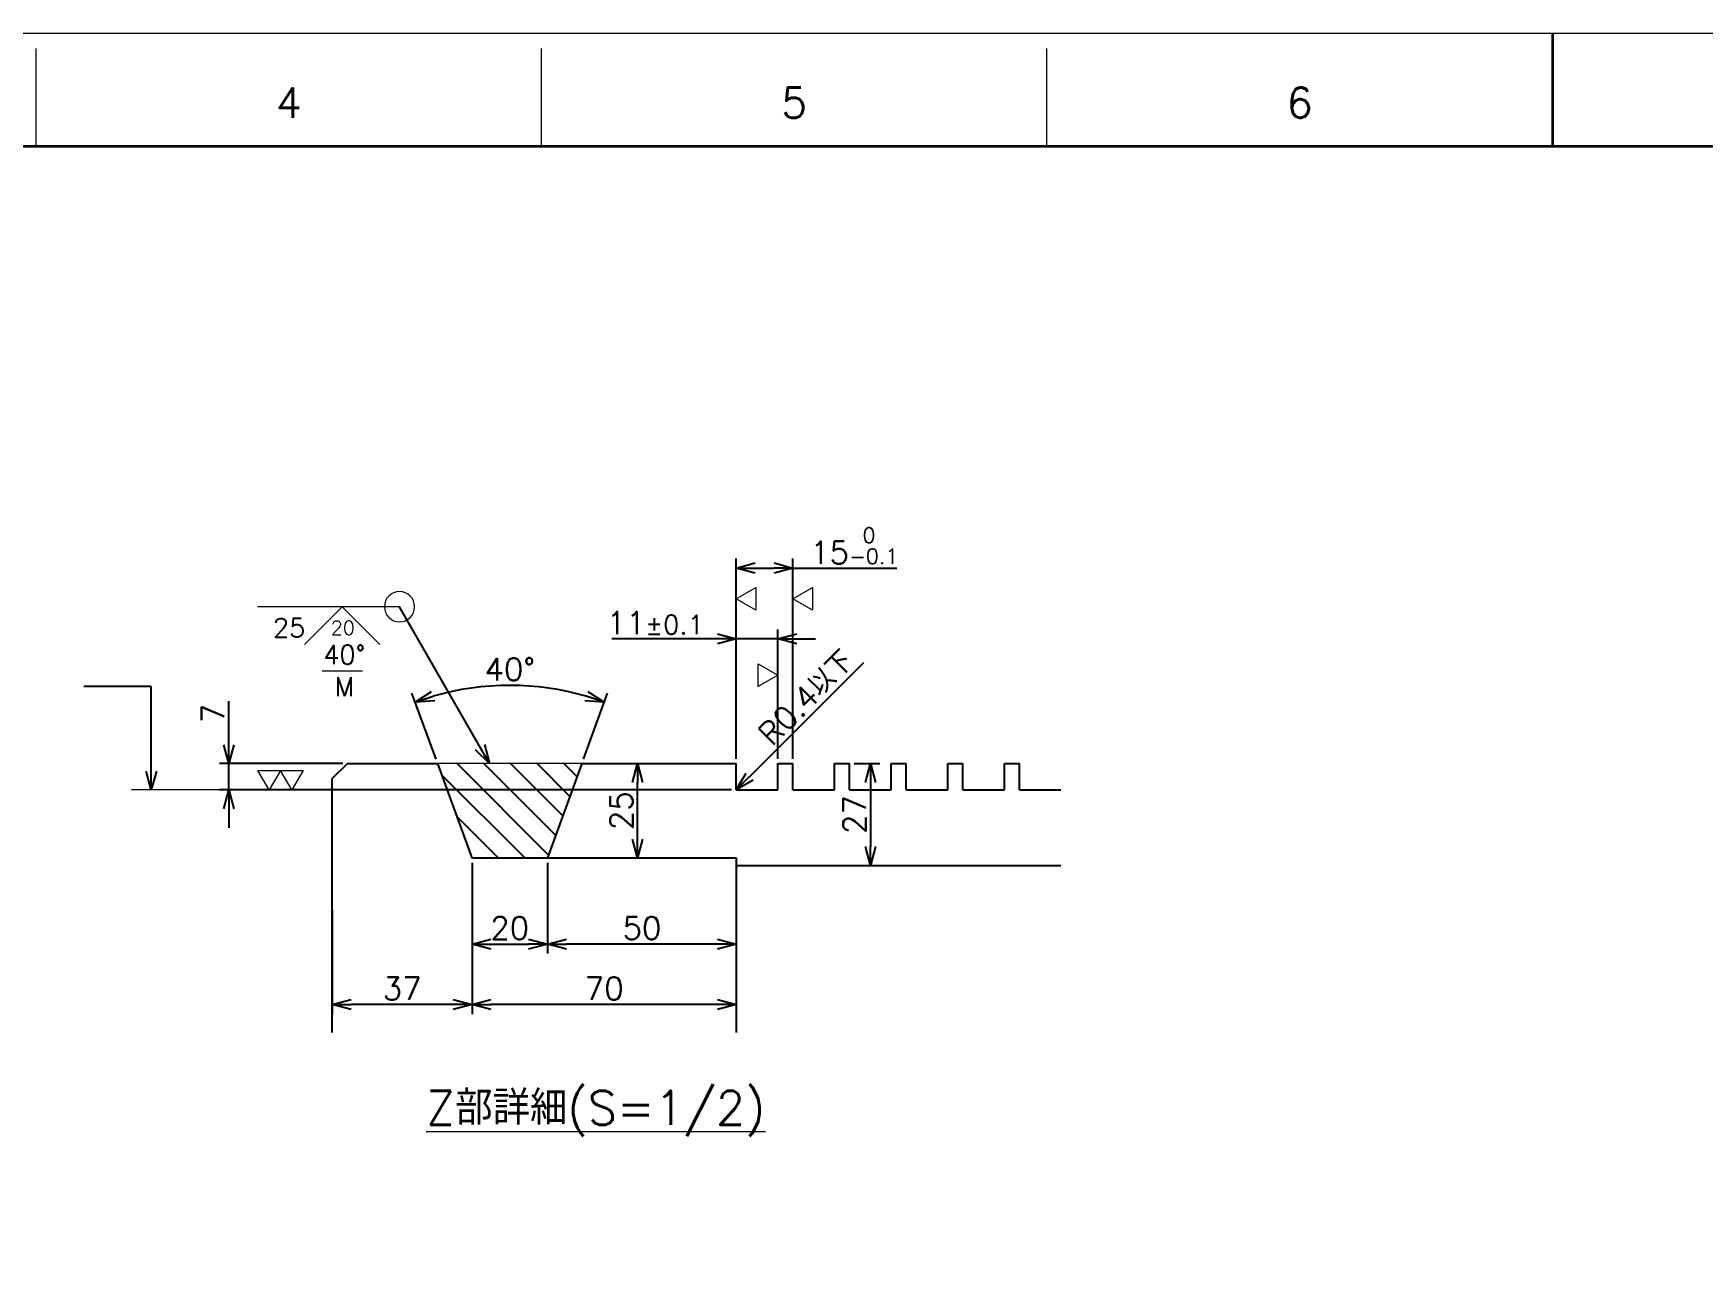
# Model space of a CAD drawing. Header units: millimetres. Extents: x 0 to 6626, y -38 to 4663.
# Drawn here: x 1807 to 3576, y 3349 to 4663 of the extents above; entities that cross this region are included whole.
import ezdxf
from ezdxf.enums import TextEntityAlignment as Align

# ---------------------------------------------------------------- set-up
doc = ezdxf.new("R2010")
doc.units = ezdxf.units.MM
doc.header["$LTSCALE"] = 3.2
doc.header["$PDMODE"] = 99
doc.header["$PDSIZE"] = 1
doc.layers.add('08_DIM', color=3, linetype='Continuous', lineweight=13)
doc.layers.add('90_FRAME', color=5, linetype='Continuous', lineweight=35)
doc.layers.add('91_BLANK', color=5, linetype='Continuous', lineweight=0, plot=False)
doc.styles.add('KSS_TXT', font='txt.shx', dxfattribs={"bigfont": 'extfont2.shx'})
doc.styles.get("Standard").update_dxf_attribs({"font": 'txt.shx', "bigfont": 'extfont2.shx'})
doc.dimstyles.new('KSS_DIM', dxfattribs={"dimscale": 8, "dimtxt": 3, "dimasz": 2.5, "dimexe": 1.25, "dimexo": 0.625, "dimtad": 1, "dimdsep": 46, "dimtxsty": 'KSS_TXT', "dimblk": 'OPEN30', "dimcen": 0, "dimazin": 2, "dimtfac": 0.75, "dimtmove": 0, "dimatfit": 3, "dimldrblk": 'OPEN30', "dimfxl": 1.25, "dimtolj": 1, "dimarcsym": 0})

# ---------------------------------------------------------------- blocks, each defined once
blk = doc.blocks.new('_Open30')
at = {"color": 0, "linetype": 'ByBlock', "lineweight": -2}
for p, q in [((-1, 0.268), (0, 0)), ((0, 0), (-1, -0.268)), ((0, 0), (-1, 0))]:
    blk.add_line(p, q, dxfattribs=at)
blk = doc.blocks.new('*D183')
at = {"layer": '08_DIM', "color": 0, "lineweight": -2, "transparency": 16777216}
for p, q in [((2014.2, 3890), (2014.2, 3956)), ((2014.2, 3910), (2014.2, 3930)), ((2134.8, 3890), (2004.2, 3890)), ((2014.2, 3862), (2014.2, 3890)), ((2546.8, 3862), (2004.2, 3862)), ((2014.2, 3842), (2014.2, 3822))]:
    blk.add_line(p, q, dxfattribs=at)
at = {"layer": 'Defpoints', "color": 0, "transparency": 16777216}
for p in [(2014.2, 3890), (2139.8, 3890), (2551.8, 3862)]:
    blk.add_point(p, dxfattribs=at)
at = {"layer": '08_DIM', "color": 0, "lineweight": -2, "transparency": 16777216, "xscale": 20, "yscale": 20, "zscale": 20}
for p, rotation in [((2014.2, 3890), 270), ((2014.2, 3862), 90)]:
    blk.add_blockref('_Open30', p, dxfattribs=dict(at, rotation=rotation))
at = {"layer": '08_DIM', "color": 0, "transparency": 16777216, "insert": (1997.2, 3943), "char_height": 24, "attachment_point": 5, "rotation": 90, "style": 'KSS_TXT'}
blk.add_mtext('\\A1;7', dxfattribs=at)
blk = doc.blocks.new('*D184')
at = {"layer": '08_DIM', "color": 0, "lineweight": -2, "transparency": 16777216}
for p, q in [((2531.8, 4022), (2419.8, 4022)), ((2551.8, 3895), (2551.8, 4032)), ((2595.8, 4022), (2551.8, 4022)), ((2595.8, 3895), (2595.8, 4032)), ((2615.8, 4022), (2635.8, 4022))]:
    blk.add_line(p, q, dxfattribs=at)
at = {"layer": 'Defpoints', "color": 0, "transparency": 16777216}
for p in [(2551.8, 4022), (2551.8, 3890), (2595.8, 3890)]:
    blk.add_point(p, dxfattribs=at)
at = {"layer": '08_DIM', "color": 0, "lineweight": -2, "transparency": 16777216, "xscale": 20, "yscale": 20, "zscale": 20}
blk.add_blockref('_Open30', (2551.8, 4022), dxfattribs=at)
at = {"layer": '08_DIM', "color": 0, "lineweight": -2, "transparency": 16777216, "xscale": 20, "yscale": 20, "zscale": 20, "rotation": 180}
blk.add_blockref('_Open30', (2595.8, 4022), dxfattribs=at)
at = {"layer": '08_DIM', "color": 0, "transparency": 16777216, "insert": (2465.8, 4039), "char_height": 24, "attachment_point": 5, "style": 'KSS_TXT'}
blk.add_mtext('11{\\H20.000000;%%p0.1}', dxfattribs=at)
blk = doc.blocks.new('*D185')
at = {"layer": '08_DIM', "color": 0, "lineweight": -2, "transparency": 16777216}
for p, q in [((2551.8, 3895), (2551.8, 4107.1)), ((2611.8, 3895), (2611.8, 4107.1)), ((2571.8, 4097.1), (2591.8, 4097.1)), ((2611.8, 4097.1), (2721.9, 4097.1))]:
    blk.add_line(p, q, dxfattribs=at)
at = {"layer": 'Defpoints', "color": 0, "transparency": 16777216}
for p in [(2611.8, 4097.1), (2551.8, 3890), (2611.8, 3890)]:
    blk.add_point(p, dxfattribs=at)
at = {"layer": '08_DIM', "color": 0, "lineweight": -2, "transparency": 16777216, "xscale": 20, "yscale": 20, "zscale": 20, "rotation": 180}
blk.add_blockref('_Open30', (2551.8, 4097.1), dxfattribs=at)
at = {"layer": '08_DIM', "color": 0, "lineweight": -2, "transparency": 16777216, "xscale": 20, "yscale": 20, "zscale": 20}
blk.add_blockref('_Open30', (2611.8, 4097.1), dxfattribs=at)
at = {"layer": '08_DIM', "color": 0, "transparency": 16777216, "insert": (2676.8, 4120.7), "char_height": 24, "attachment_point": 5, "style": 'KSS_TXT'}
blk.add_mtext('15{\\H16.000000;\\S 0^ -0.1;}', dxfattribs=at)
blk = doc.blocks.new('p1ba02')
for p, q in [((-1.5, 2.6), (1.5, 2.6)), ((0, 0), (-1.5, 2.6)), ((1.5, 2.6), (0, 0)), ((3, 0), (1.5, 2.6)), ((1.5, 2.6), (4.5, 2.6)), ((4.5, 2.6), (3, 0))]:
    blk.add_line(p, q)
blk = doc.blocks.new('p1ba01')
for p, q in [((0, 0), (-1.5, 2.6)), ((-1.5, 2.6), (1.5, 2.6)), ((1.5, 2.6), (0, 0))]:
    blk.add_line(p, q)
blk = doc.blocks.new('*D196')
at = {"layer": '08_DIM', "color": 0, "lineweight": -2, "transparency": 16777216}
blk.add_line((2565.9, 3876.1), (2687, 3997.2), dxfattribs=at)
at = {"layer": 'Defpoints', "color": 0, "transparency": 16777216}
for p in [(2683.5, 3993.7), (2683.5, 3993.7), (2551.8, 3862)]:
    blk.add_point(p, dxfattribs=at)
at = {"layer": '08_DIM', "color": 0, "lineweight": -2, "transparency": 16777216, "xscale": 20, "yscale": 20, "zscale": 20, "rotation": 224.9999999999998}
blk.add_blockref('_Open30', (2551.8, 3862), dxfattribs=at)
at = {"layer": '08_DIM', "color": 0, "transparency": 16777216, "insert": (2625.9, 3960.2), "char_height": 24, "attachment_point": 5, "rotation": 45, "style": 'KSS_TXT'}
blk.add_mtext('\\A1;R0.4以下', dxfattribs=at)
blk = doc.blocks.new('*D199')
at = {"layer": '08_DIM', "color": 0, "lineweight": -2, "transparency": 16777216}
for p, q in [((2271.8, 3785), (2271.8, 3624.7)), ((2551.8, 3692.6), (2551.8, 3624.7)), ((2531.8, 3634.7), (2291.8, 3634.7))]:
    blk.add_line(p, q, dxfattribs=at)
at = {"layer": 'Defpoints', "color": 0, "transparency": 16777216}
for p in [(2271.8, 3790), (2551.8, 3697.6), (2271.8, 3634.7)]:
    blk.add_point(p, dxfattribs=at)
at = {"layer": '08_DIM', "color": 0, "lineweight": -2, "transparency": 16777216, "xscale": 20, "yscale": 20, "zscale": 20, "rotation": 180}
blk.add_blockref('_Open30', (2271.8, 3634.7), dxfattribs=at)
at = {"layer": '08_DIM', "color": 0, "lineweight": -2, "transparency": 16777216, "xscale": 20, "yscale": 20, "zscale": 20}
blk.add_blockref('_Open30', (2551.8, 3634.7), dxfattribs=at)
at = {"layer": '08_DIM', "color": 0, "transparency": 16777216, "insert": (2411.8, 3651.7), "char_height": 24, "attachment_point": 5, "style": 'KSS_TXT'}
blk.add_mtext('\\A1;70', dxfattribs=at)
blk = doc.blocks.new('*D200')
at = {"layer": '08_DIM', "color": 0, "lineweight": -2, "transparency": 16777216}
for p, q in [((2271.8, 3785), (2271.8, 3688.8)), ((2351.8, 3785), (2351.8, 3688.8)), ((2291.8, 3698.8), (2331.8, 3698.8))]:
    blk.add_line(p, q, dxfattribs=at)
at = {"layer": 'Defpoints', "color": 0, "transparency": 16777216}
for p in [(2271.8, 3790), (2351.8, 3790), (2351.8, 3698.8)]:
    blk.add_point(p, dxfattribs=at)
at = {"layer": '08_DIM', "color": 0, "lineweight": -2, "transparency": 16777216, "xscale": 20, "yscale": 20, "zscale": 20, "rotation": 180}
blk.add_blockref('_Open30', (2271.8, 3698.8), dxfattribs=at)
at = {"layer": '08_DIM', "color": 0, "lineweight": -2, "transparency": 16777216, "xscale": 20, "yscale": 20, "zscale": 20}
blk.add_blockref('_Open30', (2351.8, 3698.8), dxfattribs=at)
at = {"layer": '08_DIM', "color": 0, "transparency": 16777216, "insert": (2311.8, 3715.8), "char_height": 24, "attachment_point": 5, "style": 'KSS_TXT'}
blk.add_mtext('\\A1;20', dxfattribs=at)
blk = doc.blocks.new('*D201')
at = {"layer": '08_DIM', "color": 0, "lineweight": -2, "transparency": 16777216}
for p, q in [((2233.7, 3894.7), (2208.2, 3964.6)), ((2389.9, 3894.7), (2415.3, 3964.6))]:
    blk.add_line(p, q, dxfattribs=at)
blk.add_arc((2311.8, 3680.1), 292.7, 73.9155, 106.0845, dxfattribs=at)
at = {"layer": 'Defpoints', "color": 0, "transparency": 16777216}
for p in [(2345.7, 3970.8), (2235.4, 3890), (2388.2, 3890), (2271.8, 3790), (2351.8, 3790)]:
    blk.add_point(p, dxfattribs=at)
at = {"layer": '08_DIM', "color": 0, "lineweight": -2, "transparency": 16777216, "xscale": 20, "yscale": 20, "zscale": 20}
for p, rotation in [((2211.6, 3955.2), 198.0422271577661), ((2411.9, 3955.2), 341.9577728422339)]:
    blk.add_blockref('_Open30', p, dxfattribs=dict(at, rotation=rotation))
at = {"layer": '08_DIM', "color": 0, "transparency": 16777216, "insert": (2311.8, 3989.8), "char_height": 24, "attachment_point": 5, "style": 'KSS_TXT'}
blk.add_mtext('\\A1;40%%d', dxfattribs=at)
blk = doc.blocks.new('*D202')
at = {"layer": '08_DIM', "color": 0, "lineweight": -2, "transparency": 16777216}
for p, q in [((2351.8, 3785), (2351.8, 3688.8)), ((2531.8, 3698.8), (2371.8, 3698.8)), ((2551.8, 3703.8), (2551.8, 3688.8))]:
    blk.add_line(p, q, dxfattribs=at)
at = {"layer": 'Defpoints', "color": 0, "transparency": 16777216}
for p in [(2351.8, 3790), (2351.8, 3698.8), (2551.8, 3708.8)]:
    blk.add_point(p, dxfattribs=at)
at = {"layer": '08_DIM', "color": 0, "lineweight": -2, "transparency": 16777216, "xscale": 20, "yscale": 20, "zscale": 20, "rotation": 180}
blk.add_blockref('_Open30', (2351.8, 3698.8), dxfattribs=at)
at = {"layer": '08_DIM', "color": 0, "lineweight": -2, "transparency": 16777216, "xscale": 20, "yscale": 20, "zscale": 20}
blk.add_blockref('_Open30', (2551.8, 3698.8), dxfattribs=at)
at = {"layer": '08_DIM', "color": 0, "transparency": 16777216, "insert": (2451.8, 3715.8), "char_height": 24, "attachment_point": 5, "style": 'KSS_TXT'}
blk.add_mtext('\\A1;50', dxfattribs=at)
blk = doc.blocks.new('*D219')
at = {"layer": '08_DIM', "color": 0, "lineweight": -2, "transparency": 16777216}
for p, q in [((2676.8, 3890), (2704, 3890)), ((2694, 3870), (2694, 3802)), ((2668.8, 3782), (2704, 3782))]:
    blk.add_line(p, q, dxfattribs=at)
at = {"layer": 'Defpoints', "color": 0, "transparency": 16777216}
for p in [(2671.8, 3890), (2663.8, 3782), (2694, 3782)]:
    blk.add_point(p, dxfattribs=at)
at = {"layer": '08_DIM', "color": 0, "lineweight": -2, "transparency": 16777216, "xscale": 20, "yscale": 20, "zscale": 20}
for p, rotation in [((2694, 3890), 90), ((2694, 3782), 270)]:
    blk.add_blockref('_Open30', p, dxfattribs=dict(at, rotation=rotation))
at = {"layer": '08_DIM', "color": 0, "transparency": 16777216, "insert": (2677, 3836), "char_height": 24, "attachment_point": 5, "rotation": 90, "style": 'KSS_TXT'}
blk.add_mtext('\\A1;27', dxfattribs=at)
blk = doc.blocks.new('*D220')
at = {"layer": '08_DIM', "color": 0, "lineweight": -2, "transparency": 16777216}
for p, q in [((2416.8, 3890), (2457, 3890)), ((2447, 3810), (2447, 3870)), ((2416.8, 3790), (2457, 3790))]:
    blk.add_line(p, q, dxfattribs=at)
at = {"layer": 'Defpoints', "color": 0, "transparency": 16777216}
for p in [(2411.8, 3890), (2447, 3890), (2411.8, 3790)]:
    blk.add_point(p, dxfattribs=at)
at = {"layer": '08_DIM', "color": 0, "lineweight": -2, "transparency": 16777216, "xscale": 20, "yscale": 20, "zscale": 20}
for p, rotation in [((2447, 3890), 90), ((2447, 3790), 270)]:
    blk.add_blockref('_Open30', p, dxfattribs=dict(at, rotation=rotation))
at = {"layer": '08_DIM', "color": 0, "transparency": 16777216, "insert": (2430, 3840), "char_height": 24, "attachment_point": 5, "rotation": 90, "style": 'KSS_TXT'}
blk.add_mtext('\\A1;25', dxfattribs=at)
blk = doc.blocks.new('Weld10-s5')
blk.add_circle((0, 0), 2)
blk = doc.blocks.new('*D224')
at = {"layer": '08_DIM', "color": 0, "lineweight": -2, "transparency": 16777216}
for p, q in [((2271.8, 3785), (2271.8, 3624.7)), ((2123.8, 3734.6), (2123.8, 3624.7)), ((2251.8, 3634.7), (2143.8, 3634.7))]:
    blk.add_line(p, q, dxfattribs=at)
at = {"layer": 'Defpoints', "color": 0, "transparency": 16777216}
for p in [(2271.8, 3790), (2123.8, 3739.6), (2123.8, 3634.7)]:
    blk.add_point(p, dxfattribs=at)
at = {"layer": '08_DIM', "color": 0, "lineweight": -2, "transparency": 16777216, "xscale": 20, "yscale": 20, "zscale": 20, "rotation": 180}
blk.add_blockref('_Open30', (2123.8, 3634.7), dxfattribs=at)
at = {"layer": '08_DIM', "color": 0, "lineweight": -2, "transparency": 16777216, "xscale": 20, "yscale": 20, "zscale": 20}
blk.add_blockref('_Open30', (2271.8, 3634.7), dxfattribs=at)
at = {"layer": '08_DIM', "color": 0, "transparency": 16777216, "insert": (2197.8, 3651.7), "char_height": 24, "attachment_point": 5, "style": 'KSS_TXT'}
blk.add_mtext('\\A1;37', dxfattribs=at)

msp = doc.modelspace()

# ---------------------------------------------------------------- hatches: boundary and pattern name
h = msp.add_hatch()
h.set_pattern_fill('_USER', color=3, scale=20, angle=135, style=0, pattern_type=0)
h.set_pattern_definition([(135, (73488.336, -3137.122), (-14.1421356, -14.1421356), [])])
h.paths.add_polyline_path([(2235.365, 3890.006), (2271.762, 3790.006), (2351.762, 3790.006), (2388.159, 3890.006)])

# ---------------------------------------------------------------- linework, layer by layer
at = {"color": 0}
for p, q in [((2139.762, 3890.006), (2123.762, 3874.006)), ((2123.762, 3605.226), (2123.762, 3874.006)), ((2139.762, 3890.006), (2235.365, 3890.006)), ((2235.365, 3890.006), (2271.762, 3790.006)), ((2388.159, 3890.006), (2351.762, 3790.006)), ((2388.159, 3890.006), (2551.762, 3890.006)), ((2551.762, 3862.006), (2551.762, 3890.006)), ((2595.762, 3862.006), (2595.762, 3890.006)), ((2595.762, 3890.006), (2611.762, 3890.006)), ((2611.762, 3862.006), (2611.762, 3890.006)), ((2655.762, 3862.006), (2655.762, 3890.006)), ((2655.762, 3890.006), (2671.762, 3890.006)), ((2671.762, 3862.006), (2671.762, 3890.006)), ((2715.762, 3862.006), (2715.762, 3890.006)), ((2715.762, 3890.006), (2731.762, 3890.006)), ((2731.762, 3862.006), (2731.762, 3890.006)), ((2775.762, 3862.006), (2775.762, 3890.006)), ((2775.762, 3890.006), (2791.762, 3890.006)), ((2791.762, 3862.006), (2791.762, 3890.006)), ((2835.762, 3862.006), (2835.762, 3890.006)), ((2835.762, 3890.006), (2851.762, 3890.006)), ((2851.762, 3862.006), (2851.762, 3890.006)), ((2551.762, 3862.006), (2595.762, 3862.006)), ((2611.762, 3862.006), (2655.762, 3862.006)), ((2671.762, 3862.006), (2715.762, 3862.006)), ((2731.762, 3862.006), (2775.762, 3862.006)), ((2791.762, 3862.006), (2835.762, 3862.006)), ((2851.762, 3862.006), (2895.762, 3862.006)), ((2271.762, 3790.006), (2551.762, 3790.006)), ((2551.762, 3790.006), (2551.762, 3605.226)), ((2551.762, 3782.006), (2895.762, 3782.006))]:
    msp.add_line(p, q, dxfattribs=at)
at = {"layer": '08_DIM'}
for p, q in [((2194.967, 4056.064), (2044.693, 4056.064)), ((2134.176, 4056.064), (2094.176, 4016.064)), ((2134.176, 4056.064), (2174.176, 4016.064)), ((2112.908, 3988.152), (2155.893, 3988.152)), ((2388.159, 3890.006), (2235.365, 3890.006)), ((2004.152, 3862.006), (1911.182, 3862.006))]:
    msp.add_line(p, q, dxfattribs=at)
at = {"layer": '90_FRAME'}
msp.add_line((3416.339, 4663.358), (3416.339, 4543.663), dxfattribs=at)
at = {"layer": '90_FRAME', "color": 4, "lineweight": 13}
for p, q in [((1809.938, 4543.663), (1809.938, 4647.358)), ((2345.405, 4543.663), (2345.405, 4647.358)), ((2880.872, 4543.663), (2880.872, 4647.358))]:
    msp.add_line(p, q, dxfattribs=at)
at = {"layer": '90_FRAME'}
msp.add_lwpolyline([(310.767, 103.232), (6521.911, 103.232), (6521.911, 4543.663), (310.767, 4543.663)], close=True, dxfattribs=at)
at = {"layer": '91_BLANK'}
msp.add_lwpolyline([(0, 0), (6625.607, 0), (6625.607, 4663.358), (0, 4663.358)], close=True, dxfattribs=at)

# ---------------------------------------------------------------- block references
at = {"layer": '08_DIM', "yscale": 8, "zscale": 8}
for name, p, xscale in [('Weld10-s5', (2194.967, 4056.064), -8), ('p1ba02', (2056.924, 3862.006), 8)]:
    msp.add_blockref(name, p, dxfattribs=dict(at, xscale=xscale))
at = {"layer": '08_DIM', "xscale": 8, "yscale": 8, "zscale": 8}
for p, rotation in [((2551.762, 4064.548), 270), ((2611.762, 4064.557), 270), ((2595.762, 3983.782), 89.99999999999999)]:
    msp.add_blockref('p1ba01', p, dxfattribs=dict(at, rotation=rotation))

# ---------------------------------------------------------------- texts
at = {"layer": '08_DIM'}
for s, height, p in [('25', 20, (2060.895, 4023.804)), ('20', 15, (2122.046, 4026.167)), ('40%%d', 20, (2114.177, 3995.396)), ('M', 20, (2126.252, 3961.412)), ('%%uZ部詳細(S=1/2)', 36, (2223.181, 3507.471))]:
    msp.add_text(s, height=height, dxfattribs=at).set_placement(p)
at = {"layer": '90_FRAME', "color": 0, "lineweight": 13, "style": 'KSS_TXT'}
for s, p in [('4', (2077.671, 4564.317)), ('5', (2613.138, 4564.317)), ('6', (3148.606, 4564.317))]:
    msp.add_text(s, height=32, dxfattribs=at).set_placement(p, align=Align.BOTTOM_CENTER)

# ---------------------------------------------------------------- dimensions: what is measured, and where the dimension line sits
at = {"layer": '08_DIM'}
for base, p1, p2, override, picture, middle in [((2611.762, 4097.07), (2551.762, 3890.006), (2611.762, 3890.006), {"dimlfac": 0.25, "dimtol": 1, "dimtm": 0.1, "dimtfac": 0.666667, "dimtolj": 0}, '*D185', (2676.846, 4120.736)), ((2551.762, 4022.005), (2595.762, 3890.006), (2551.762, 3890.006), {"dimlfac": 0.25, "dimtol": 1, "dimtp": 0.1, "dimtm": 0.1, "dimtfac": 0.833333, "dimtolj": 0}, '*D184', (2465.762, 4039.005)), ((2123.762, 3634.708), (2271.762, 3790.006), (2123.762, 3739.616), {"dimlfac": 0.25}, '*D224', (2197.762, 3651.708)), ((2271.762, 3634.708), (2551.762, 3697.616), (2271.762, 3790.006), {"dimlfac": 0.25}, '*D199', (2411.762, 3651.708)), ((2351.762, 3698.762), (2271.762, 3790.006), (2351.762, 3790.006), {"dimlfac": 0.25}, '*D200', (2311.762, 3715.762))]:
    dim = msp.add_linear_dim(base=base, p1=p1, p2=p2, dimstyle='KSS_DIM', override=override, dxfattribs=at)
    dim.commit()
    dim.dimension.update_dxf_attribs({"geometry": picture, "text_midpoint": middle})
dim = msp.add_linear_dim(base=(2683.46, 3993.704), p1=(2551.762, 3862.006), p2=(2683.46, 3993.704), angle=45, text='R0.4以下', dimstyle='KSS_DIM', override={"dimtxsty": 'KSS_TXT', "dimse1": 1, "dimse2": 1, "dimsd2": 1, "dimtfill": 0, "dimtfillclr": 0}, dxfattribs=at)
dim.commit()
dim.dimension.update_dxf_attribs({"geometry": '*D196', "text_midpoint": (2637.907, 3948.15), "dimtype": 161})
dim = msp.add_angular_dim_2l(base=(2345.745, 3970.842), line1=((2388.159, 3890.006), (2351.762, 3790.006)), line2=((2235.365, 3890.006), (2271.762, 3790.006)), dimstyle='KSS_DIM', dxfattribs=at)
dim.commit()
dim.dimension.update_dxf_attribs({"geometry": '*D201', "text_midpoint": (2311.762, 3989.822)})
dim = msp.add_linear_dim(base=(2014.152, 3890.006), p1=(2551.762, 3862.006), p2=(2139.762, 3890.006), angle=90, dimstyle='KSS_DIM', override={"dimlfac": 0.25}, dxfattribs=at)
dim.commit()
dim.dimension.update_dxf_attribs({"geometry": '*D183', "text_midpoint": (2014.152, 3943.006), "dimtype": 160})
for base, p1, p2, angle, picture, middle in [((2447.005, 3890.006), (2411.762, 3790.006), (2411.762, 3890.006), 90, '*D220', (2429.988, 3840.006)), ((2694.026, 3782.006), (2671.762, 3890.006), (2663.762, 3782.006), 90, '*D219', (2677.026, 3836.006)), ((2351.762, 3698.762), (2551.762, 3708.765), (2351.762, 3790.006), 180, '*D202', (2451.762, 3715.778))]:
    dim = msp.add_linear_dim(base=base, p1=p1, p2=p2, angle=angle, dimstyle='KSS_DIM', override={"dimlfac": 0.25}, dxfattribs=at)
    dim.commit()
    dim.dimension.update_dxf_attribs({"geometry": picture, "text_midpoint": middle})

# ---------------------------------------------------------------- leaders
for points in [[(2290.254, 3890.006), (2194.967, 4056.064)], [(1932.043, 3862.006), (1932.043, 3971.758), (1860.361, 3971.758)]]:
    msp.add_leader(points, dimstyle='KSS_DIM', dxfattribs=at)

doc.saveas('drawing.dxf')
